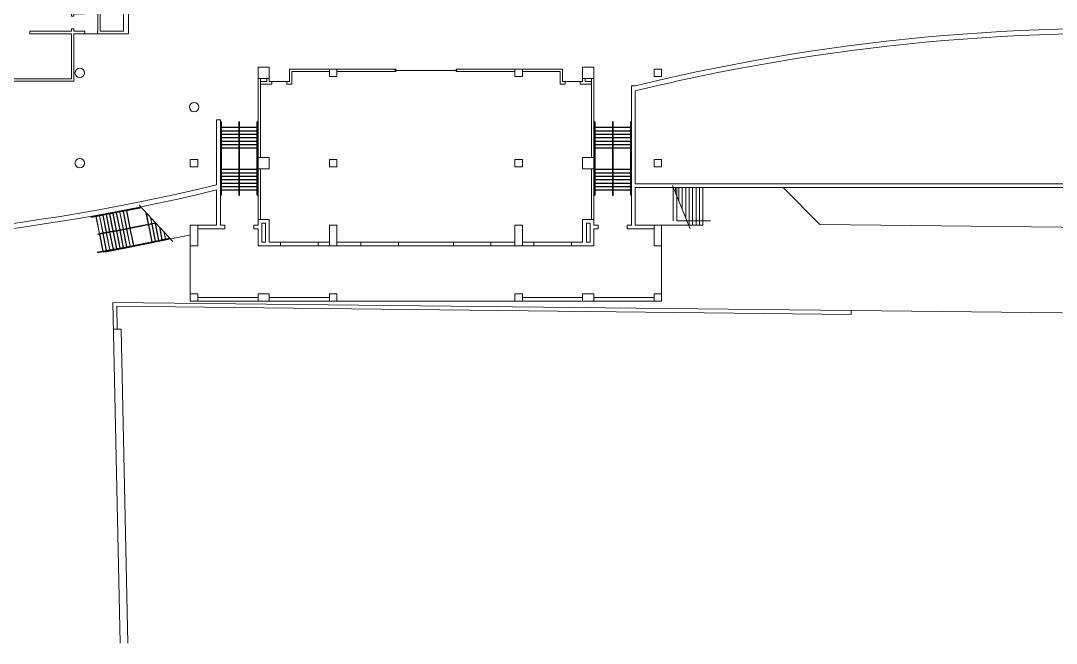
# Model space of a CAD drawing. Header units: inches. Extents: x -357 to 23496, y 116 to 10306.
# Drawn here: x 11485 to 14789, y 575 to 2562 of the extents above; entities that cross this region are included whole.
import ezdxf

# ---------------------------------------------------------------- set-up
doc = ezdxf.new("R2010")
doc.units = ezdxf.units.IN
doc.header["$MEASUREMENT"] = 0
doc.layers.add('Building', color=7, linetype='Continuous', true_color=0xffffff)
doc.layers.add('Columns', color=7, linetype='Continuous', true_color=0xffffff)

msp = doc.modelspace()

# ---------------------------------------------------------------- linework, layer by layer
at = {"layer": 'Building', "color": 18, "lineweight": 5, "true_color": 0x000000, "transparency": 33554687}
for points in [[(22242.2, 3864.8), (22287.6, 2544.9), (21750.9, 2388.1), (20238.9, 1999.6), (19912.4, 1931.9), (19483.6, 1828.1), (17038.5, 1874.8), (16818.1, 1881.4), (14326.1, 1908.8), (14034.9, 1912.1), (13917.2, 2029.7)], [(10934.5, 3066.1), (11802.1, 3066.1), (11821.6, 3085.7), (11833.1, 3074.2), (11796.8, 3037.9), (11828, 3005.7), (11828, 2520.7), (11653.7, 2520.7), (11653.7, 2369.1), (11307.7, 2369.1)], [(22588.2, 3098.5), (22575, 3098.5), (22581.8, 2950.9), (22548.1, 2946.8), (22552.3, 2768.7), (22611.4, 2316.1), (19528.1, 1544.8), (18721.4, 1553.5), (17110.9, 1604.5), (14134.9, 1637.3)], [(11805.1, 3007.7), (11738, 3007.7), (11738, 2528.4), (11813, 2528.4), (11813, 2999.7), (11759.7, 3054.7), (10934.5, 3054.7)], [(11680.1, 2707.7), (11680.1, 2592), (11646.1, 2592), (11646.1, 2576.4), (11653.7, 2576.4), (11653.7, 2584.4), (11687.7, 2584.4), (11687.7, 3007.7), (11730.4, 3007.7), (11730.4, 2528.4), (11729.1, 2528.4), (11729.1, 2520.7)], [(11403.7, 2368.7), (11403.7, 2376.7), (11646.1, 2376.7), (11646.1, 2520.7), (11513.7, 2520.7), (11513.7, 2528.4), (11646.1, 2528.4), (11646.1, 2536.4), (11653.7, 2536.4), (11653.7, 2528.4), (11689.1, 2528.4), (11689.1, 2520.7)], [(14672.6, 2530.6), (14611.7, 2527.5), (14551.1, 2523.8), (14490.4, 2519.5), (14429.7, 2514.7), (14369.1, 2509.3), (14308.4, 2503.3), (14247.7, 2496.7), (14186.9, 2489.6), (14125.9, 2481.8), (14065.2, 2473.5), (14004.4, 2464.6), (13943.6, 2455.1), (13882.7, 2445), (13821.9, 2434.3), (13761.1, 2423), (13700.2, 2411.1), (13639.4, 2398.6), (13578.4, 2385.5), (13557.6, 2380.8), (13517.7, 2371.8), (13445.7, 2354.8), (13433.7, 2354.8), (13433.7, 1909.7), (13420, 1909.7), (13420, 1897.7), (13505.7, 1897.7)], [(14673.4, 2514.6), (14612.7, 2511.5), (14552.1, 2507.8), (14491.6, 2503.6), (14431.1, 2498.7), (14370.6, 2493.3), (14310, 2487.4), (14249.5, 2480.8)], [(15281, 2530.6), (15220.1, 2533.2), (15159.3, 2535.2), (15098.4, 2536.6), (15037.6, 2537.5), (14976.7, 2537.7), (14915.9, 2537.5), (14855.1, 2536.6), (14794.2, 2535.2), (14733.4, 2533.2), (14672.5, 2530.6)], [(14976.8, 2521.7), (14916, 2521.5), (14855.5, 2520.6), (14794.6, 2519.2), (14734, 2517.2), (14673.2, 2514.6)], [(14249.6, 2480.8), (14188.8, 2473.7), (14128.1, 2465.9), (14067.5, 2457.6), (14006.8, 2448.8), (13946.1, 2439.3), (13885.5, 2429.2), (13824.7, 2418.5), (13764.1, 2407.3), (13703.3, 2395.4)], [(12277.7, 2377.7), (12277.7, 2367.7), (12285.7, 2367.7), (12333.7, 2367.7), (12341.7, 2367.7), (12341.7, 2407.7), (12469.7, 2407.7)], [(12333.7, 2367.7), (12333.7, 2360.1), (12349.4, 2360.1), (12349.4, 2400.1), (12469.7, 2400.1)], [(12493.7, 2400.1), (12677.7, 2400.1), (12677.7, 2400.7), (12680.7, 2400.7), (12680.7, 2406.7), (12677.7, 2406.7), (12677.7, 2407.7), (12493.7, 2407.7)], [(12678.2, 2407.7), (12678.2, 2407.7)], [(12678.2, 2407.7), (12681.7, 2407.7)], [(12678.2, 2399.7), (12678.2, 2399.8)], [(12681.7, 2399.7), (12678.2, 2399.7)], [(12681.4, 2400.7), (12681.4, 2406.8)], [(12681.7, 2407.7), (12681.7, 2399.7)], [(12873.7, 2403.7), (12681.7, 2403.7)], [(12873.7, 2399.7), (12873.7, 2407.7)], [(12873.7, 2407.7), (12877.2, 2407.7)], [(12877.2, 2399.7), (12873.7, 2399.7)], [(12874.1, 2400.7), (12874.1, 2406.8)], [(13061.7, 2407.7), (12877.7, 2407.7), (12877.7, 2406.7), (12874.7, 2406.7), (12874.7, 2400.7), (12877.7, 2400.7), (12877.7, 2400.1), (13061.7, 2400.1)], [(12877.2, 2407.7), (12877.2, 2407.7)], [(12877.2, 2399.8), (12877.2, 2399.7)], [(13269.7, 2367.7), (13221.7, 2367.7), (13213.7, 2367.7), (13213.7, 2407.7), (13085.7, 2407.7)], [(13221.7, 2367.7), (13221.7, 2360.1), (13206.1, 2360.1), (13206.1, 2400.1), (13085.7, 2400.1)], [(13703.5, 2395.5), (13642.7, 2383), (13581.9, 2369.9), (13557.6, 2364.4), (13521.4, 2356.2), (13445.7, 2338.3), (13445.7, 2041.7), (15701.2, 2041.7), (15701.2, 2209), (15842.8, 2209)], [(13313.7, 2377.7), (13313.7, 1909.7), (13327.5, 1909.7), (13327.5, 1897.7), (13313.7, 1897.7), (13313.7, 1843.7), (12241.7, 1843.7), (12241.7, 1897.7), (12228, 1897.7), (12228, 1909.7), (12241.7, 1909.7), (12241.7, 2377.7)], [(12249.4, 2367.7), (12270.1, 2367.7), (12270.1, 2377.7)], [(12249.4, 2125.7), (12249.4, 2377.7)], [(12249.4, 2360.1), (12285.7, 2360.1), (12285.7, 2367.7)], [(13277.7, 2377.7), (13277.7, 2367.7), (13269.7, 2367.7), (13269.7, 2360.1), (13306.1, 2360.1)], [(13306.1, 2367.7), (13285.4, 2367.7), (13285.4, 2377.7)], [(13306.1, 2125.7), (13306.1, 2377.7)], [(12049.7, 1897.7), (12135.5, 1897.7), (12135.5, 1909.7), (12121.7, 1909.7), (12121.7, 2246.2), (12109.7, 2246.2), (12109.7, 2038.5), (12037.7, 2021.4), (11976.9, 2007.7), (11916.1, 1994.5), (11855.2, 1982), (11794.4, 1970.1), (11733.6, 1958.8), (11672.7, 1948.1), (11623.6, 1939.9), (11611.9, 1937.9), (11551.1, 1928.4), (11490.2, 1919.5), (11429.4, 1911.1)], [(12122.2, 2239.2), (12122.2, 2241.2)], [(12123.2, 2006.2), (12123.2, 2238.2)], [(12125.2, 2238.2), (12125.2, 2006.2)], [(12180.7, 2222.2), (12125.2, 2222.2)], [(12180.7, 2221.2), (12125.2, 2221.2)], [(12180.7, 2240.2), (12180.7, 2004.2)], [(12182.7, 2004.2), (12182.7, 2240.2)], [(12238.2, 2222.2), (12182.7, 2222.2)], [(12238.2, 2221.2), (12182.7, 2221.2)], [(12238.2, 2006.2), (12238.2, 2238.2)], [(12240.2, 2238.2), (12240.2, 2006.2)], [(12241.2, 2241.2), (12241.2, 2239.2)], [(13314.2, 2241.2), (13314.2, 2239.2)], [(13315.2, 2238.2), (13315.2, 2006.2)], [(13317.2, 2006.2), (13317.2, 2238.2)], [(13372.7, 2222.2), (13317.2, 2222.2)], [(13372.7, 2221.2), (13317.2, 2221.2)], [(13372.7, 2240.2), (13372.7, 2004.2)], [(13374.7, 2004.2), (13374.7, 2240.2)], [(13430.2, 2222.2), (13374.7, 2222.2)], [(13430.2, 2221.2), (13374.7, 2221.2)], [(13430.2, 2006.2), (13430.2, 2238.2)], [(13432.2, 2238.2), (13432.2, 2006.2)], [(13433.2, 2241.2), (13433.2, 2239.2)], [(12180.7, 2211.2), (12125.2, 2211.2)], [(12180.7, 2210.2), (12125.2, 2210.2)], [(12180.7, 2200.2), (12125.2, 2200.2)], [(12180.7, 2199.2), (12125.2, 2199.2)], [(12180.7, 2189.2), (12125.2, 2189.2)], [(12180.7, 2188.2), (12125.2, 2188.2)], [(12238.2, 2211.2), (12182.7, 2211.2)], [(12238.2, 2210.2), (12182.7, 2210.2)], [(12238.2, 2200.2), (12182.7, 2200.2)], [(12238.2, 2199.2), (12182.7, 2199.2)], [(12238.2, 2189.2), (12182.7, 2189.2)], [(12238.2, 2188.2), (12182.7, 2188.2)], [(13372.7, 2211.2), (13317.2, 2211.2)], [(13372.7, 2210.2), (13317.2, 2210.2)], [(13372.7, 2200.2), (13317.2, 2200.2)], [(13372.7, 2199.2), (13317.2, 2199.2)], [(13372.7, 2189.2), (13317.2, 2189.2)], [(13372.7, 2188.2), (13317.2, 2188.2)], [(13430.2, 2211.2), (13374.7, 2211.2)], [(13430.2, 2210.2), (13374.7, 2210.2)], [(13430.2, 2200.2), (13374.7, 2200.2)], [(13430.2, 2199.2), (13374.7, 2199.2)], [(13430.2, 2189.2), (13374.7, 2189.2)], [(13430.2, 2188.2), (13374.7, 2188.2)], [(13661.7, 2029.7), (13661.7, 1909.7), (13445.7, 1909.7), (13445.7, 2029.7), (15713.2, 2029.7), (15713.2, 2197), (15842.8, 2197)], [(12180.7, 2178.2), (12125.2, 2178.2)], [(12180.7, 2177.2), (12125.2, 2177.2)], [(12180.7, 2167.2), (12125.2, 2167.2)], [(12180.7, 2166.2), (12125.2, 2166.2)], [(12180.7, 2156.2), (12125.2, 2156.2)], [(12180.7, 2155.2), (12125.2, 2155.2)], [(12238.2, 2178.2), (12182.7, 2178.2)], [(12238.2, 2177.2), (12182.7, 2177.2)], [(12238.2, 2167.2), (12182.7, 2167.2)], [(12238.2, 2166.2), (12182.7, 2166.2)], [(12238.2, 2156.2), (12182.7, 2156.2)], [(12238.2, 2155.2), (12182.7, 2155.2)], [(13372.7, 2178.2), (13317.2, 2178.2)], [(13372.7, 2177.2), (13317.2, 2177.2)], [(13372.7, 2167.2), (13317.2, 2167.2)], [(13372.7, 2166.2), (13317.2, 2166.2)], [(13372.7, 2156.2), (13317.2, 2156.2)], [(13372.7, 2155.2), (13317.2, 2155.2)], [(13430.2, 2178.2), (13374.7, 2178.2)], [(13430.2, 2177.2), (13374.7, 2177.2)], [(13430.2, 2167.2), (13374.7, 2167.2)], [(13430.2, 2166.2), (13374.7, 2166.2)], [(13430.2, 2156.2), (13374.7, 2156.2)], [(13430.2, 2155.2), (13374.7, 2155.2)], [(12180.7, 2088.2), (12125.2, 2088.2)], [(12180.7, 2087.2), (12125.2, 2087.2)], [(12238.2, 2088.2), (12182.7, 2088.2)], [(12238.2, 2087.2), (12182.7, 2087.2)], [(12249.4, 2089.7), (12249.4, 1927.7)], [(13306.1, 2089.7), (13306.1, 1927.7)], [(13372.7, 2088.2), (13317.2, 2088.2)], [(13372.7, 2087.2), (13317.2, 2087.2)], [(13430.2, 2088.2), (13374.7, 2088.2)], [(13430.2, 2087.2), (13374.7, 2087.2)], [(12180.7, 2077.2), (12125.2, 2077.2)], [(12180.7, 2076.2), (12125.2, 2076.2)], [(12180.7, 2066.2), (12125.2, 2066.2)], [(12180.7, 2065.2), (12125.2, 2065.2)], [(12180.7, 2055.2), (12125.2, 2055.2)], [(12180.7, 2054.2), (12125.2, 2054.2)], [(12238.2, 2077.2), (12182.7, 2077.2)], [(12238.2, 2076.2), (12182.7, 2076.2)], [(12238.2, 2066.2), (12182.7, 2066.2)], [(12238.2, 2065.2), (12182.7, 2065.2)], [(12238.2, 2055.2), (12182.7, 2055.2)], [(12238.2, 2054.2), (12182.7, 2054.2)], [(13372.7, 2077.2), (13317.2, 2077.2)], [(13372.7, 2076.2), (13317.2, 2076.2)], [(13372.7, 2066.2), (13317.2, 2066.2)], [(13372.7, 2065.2), (13317.2, 2065.2)], [(13372.7, 2055.2), (13317.2, 2055.2)], [(13372.7, 2054.2), (13317.2, 2054.2)], [(13430.2, 2077.2), (13374.7, 2077.2)], [(13430.2, 2076.2), (13374.7, 2076.2)], [(13430.2, 2066.2), (13374.7, 2066.2)], [(13430.2, 2065.2), (13374.7, 2065.2)], [(13430.2, 2055.2), (13374.7, 2055.2)], [(13430.2, 2054.2), (13374.7, 2054.2)], [(12025.7, 1690.7), (12025.7, 1909.7), (12109.7, 1909.7), (12109.7, 2022), (12041.4, 2005.8)], [(12180.7, 2044.2), (12125.2, 2044.2)], [(12180.7, 2043.2), (12125.2, 2043.2)], [(12180.7, 2033.2), (12125.2, 2033.2)], [(12180.7, 2032.2), (12125.2, 2032.2)], [(12180.7, 2022.2), (12125.2, 2022.2)], [(12180.7, 2021.2), (12125.2, 2021.2)], [(12238.2, 2044.2), (12182.7, 2044.2)], [(12238.2, 2043.2), (12182.7, 2043.2)], [(12238.2, 2033.2), (12182.7, 2033.2)], [(12238.2, 2032.2), (12182.7, 2032.2)], [(12238.2, 2022.2), (12182.7, 2022.2)], [(12238.2, 2021.2), (12182.7, 2021.2)], [(13372.7, 2044.2), (13317.2, 2044.2)], [(13372.7, 2043.2), (13317.2, 2043.2)], [(13372.7, 2033.2), (13317.2, 2033.2)], [(13372.7, 2032.2), (13317.2, 2032.2)], [(13372.7, 2022.2), (13317.2, 2022.2)], [(13372.7, 2021.2), (13317.2, 2021.2)], [(13430.2, 2044.2), (13374.7, 2044.2)], [(13430.2, 2043.2), (13374.7, 2043.2)], [(13430.2, 2033.2), (13374.7, 2033.2)], [(13430.2, 2032.2), (13374.7, 2032.2)], [(13430.2, 2022.2), (13374.7, 2022.2)], [(13430.2, 2021.2), (13374.7, 2021.2)], [(13564.5, 2036.8), (13620.4, 1897.7)], [(13566.9, 1923.3), (13566.9, 2031.3)], [(13573.7, 2029.7), (13573.7, 2013.8)], [(13577.9, 2031.3), (13577.9, 1923.3), (13685.9, 1923.3)], [(13584.7, 2029.7), (13584.7, 1986.4)], [(13595.7, 2029.7), (13595.7, 1959)], [(13606.7, 2029.7), (13606.7, 1931.6)], [(13617.7, 2029.7), (13617.7, 1909.7)], [(13628.7, 2029.7), (13628.7, 1909.7)], [(13639.7, 2029.7), (13639.7, 1909.7)], [(13650.7, 2029.7), (13650.7, 1909.7)], [(11431.6, 1895.3), (11492.5, 1903.6), (11553.5, 1912.6), (11614.4, 1922.1), (11623.6, 1923.7), (11675.5, 1932.3), (11736.4, 1943), (11797.4, 1954.4), (11858.5, 1966.3), (11919.3, 1978.9), (11980.4, 1992), (12041.3, 2005.8)], [(12122.2, 2003.2), (12122.2, 2005.2)], [(12241.2, 2005.2), (12241.2, 2003.2)], [(13314.2, 2005.2), (13314.2, 2003.2)], [(13433.2, 2005.2), (13433.2, 2003.2)], [(11708.3, 1936.6), (11736.7, 1941.6), (11796.5, 1952.7), (11858.7, 1964.9), (11868.6, 1966.9)], [(11708.7, 1934.6), (11737, 1939.6), (11796.9, 1950.7), (11859.1, 1962.9), (11870.2, 1965.2)], [(11800.3, 1951.4), (11811.2, 1897)], [(11801.2, 1951.6), (11812.2, 1897.2)], [(11811.1, 1953.5), (11822, 1899.1)], [(11812, 1953.7), (11823, 1899.3)], [(11821.8, 1955.6), (11832.8, 1901.2)], [(11822.8, 1955.8), (11833.8, 1901.4)], [(11970.2, 1858.1), (11862.3, 1973.7)], [(11884.1, 1950.3), (11891.6, 1912.9)], [(11724.5, 1937.4), (11735.5, 1883)], [(11725.5, 1937.6), (11736.4, 1883.1)], [(11730.5, 1882.1), (11746.9, 1885), (11807.3, 1896.2), (11870, 1908.5), (11914.6, 1917.6)], [(11735.4, 1939.3), (11746.3, 1884.9)], [(11736.3, 1939.5), (11747.3, 1885.1)], [(11746.2, 1941.3), (11757.1, 1886.9)], [(11747.2, 1941.5), (11758.1, 1887.1)], [(11757, 1943.3), (11767.9, 1888.9)], [(11758, 1943.5), (11768.9, 1889.1)], [(11767.8, 1945.3), (11778.7, 1890.9)], [(11768.8, 1945.5), (11779.7, 1891.1)], [(11778.6, 1947.3), (11789.6, 1892.9)], [(11779.6, 1947.5), (11790.5, 1893.1)], [(11789.4, 1949.3), (11800.4, 1894.9)], [(11790.4, 1949.5), (11801.4, 1895.1)], [(11885.4, 1948.9), (11892.6, 1913.1)], [(11898.4, 1935), (11902.4, 1915.1)], [(11899.7, 1933.6), (11903.4, 1915.3)], [(12241.7, 1927.7), (12277.7, 1927.7), (12277.7, 1855.7), (12469.7, 1855.7)], [(13085.7, 1855.7), (13277.7, 1855.7), (13277.7, 1927.7), (13313.7, 1927.7)], [(11730.9, 1880.1), (11747.3, 1883), (11807.6, 1894.2), (11870.4, 1906.5), (11916.2, 1915.9)], [(11757.5, 1884.9), (11768.4, 1830.5)], [(11758.5, 1885.1), (11769.4, 1830.7)], [(11768.3, 1886.9), (11779.2, 1832.5)], [(11769.3, 1887.1), (11780.2, 1832.7)], [(11779.1, 1888.9), (11790.1, 1834.5)], [(11780.1, 1889.1), (11791, 1834.7)], [(11790, 1890.9), (11800.9, 1836.5)], [(11790.9, 1891.1), (11801.9, 1836.7)], [(11800.8, 1893), (11811.7, 1838.5)], [(11801.7, 1893.1), (11812.7, 1838.7)], [(11811.6, 1895), (11822.5, 1840.6)], [(11812.6, 1895.2), (11823.5, 1840.8)], [(11822.4, 1897.1), (11833.3, 1842.7)], [(11823.4, 1897.3), (11834.3, 1842.9)], [(11833.2, 1899.2), (11844.1, 1844.8)], [(11834.1, 1899.4), (11845.1, 1845)], [(11892, 1911), (11902.9, 1856.5)], [(11893, 1911.2), (11903.9, 1856.7)], [(11902.8, 1913.2), (11913.7, 1858.8)], [(11903.8, 1913.4), (11914.7, 1859)], [(11913.6, 1915.4), (11924.5, 1861)], [(11914.5, 1915.6), (11925.5, 1861.2)], [(11927, 1904.3), (11935.3, 1863.2)], [(11928.3, 1902.9), (11936.2, 1863.4)], [(11941.3, 1889), (11946, 1865.4)], [(11942.6, 1887.6), (11947, 1865.6)], [(12025.7, 1843.7), (12049.7, 1843.7), (12049.7, 1909.7)], [(12265.7, 1855.7), (12253.7, 1855.7), (12253.7, 1915.7), (12265.7, 1915.7), (12265.7, 1855.9)], [(13301.7, 1855.7), (13289.7, 1855.7), (13289.7, 1915.7), (13301.7, 1915.7), (13301.7, 1855.9)], [(13505.7, 1909.7), (13505.7, 1843.7), (13529.7, 1843.7)], [(13529.7, 1690.7), (13529.7, 1909.7)], [(11729, 1823.4), (11757.1, 1828.4), (11818.1, 1839.7), (11881.4, 1852.1), (11943.3, 1864.9), (11960.4, 1868.5)], [(11729.4, 1821.5), (11757.5, 1826.4), (11818.4, 1837.8), (11881.8, 1850.2), (11943.7, 1862.9), (11962, 1866.8)], [(11735.8, 1881), (11746.8, 1826.6)], [(11736.8, 1881.2), (11747.8, 1826.8)], [(11746.7, 1882.9), (11757.6, 1828.5)], [(11747.2, 1824.6), (11747.5, 1823.1), (11757.8, 1824.9), (11818.7, 1836.3), (11882.1, 1848.7), (11944, 1861.4), (11963.2, 1865.6)], [(11747.7, 1883.1), (11758.6, 1828.7)], [(11955.6, 1873.7), (11956.8, 1867.8)], [(11963.2, 1865.6), (12005.7, 1874.7)], [(12006.8, 1875), (12025.7, 1879.3)], [(12313.7, 1855.7), (12313.7, 1843.7)], [(12433.7, 1855.7), (12433.7, 1843.7)], [(12493.7, 1855.7), (13061.7, 1855.7)], [(12570.2, 1855.7), (12570.2, 1843.7)], [(12690.2, 1855.7), (12690.2, 1843.7)], [(12865.2, 1855.7), (12865.2, 1843.7)], [(12985.2, 1855.7), (12985.2, 1843.7)], [(13121.7, 1855.7), (13121.7, 1843.7)], [(13241.7, 1855.7), (13241.7, 1843.7)], [(11802.3, 575.3), (11778.8, 1663), (14134.9, 1636.9), (14134.9, 1624.9)], [(12049.7, 1678.7), (12241.7, 1678.7)], [(12241.7, 1666.7), (12049.7, 1666.7)], [(12277.7, 1678.7), (12469.7, 1678.7)], [(12469.7, 1666.7), (12277.7, 1666.7)], [(13061.7, 1666.7), (12493.7, 1666.7)], [(13085.7, 1678.7), (13277.7, 1678.7)], [(13277.7, 1666.7), (13085.7, 1666.7)], [(13313.7, 1678.7), (13505.7, 1678.7)], [(13313.7, 1666.7), (13505.7, 1666.7)], [(11792.7, 1578), (11791.1, 1650.9), (14134.8, 1624.9)], [(11780.7, 1577.8), (11804.7, 1578.3), (11826.3, 575.8)]]:
    msp.add_lwpolyline(points, dxfattribs=at).dxf.unprotected_set("ltscale", 0)
for centre, radius, start, end in [((12678.5, 2407.7), 0.25, 180, -99.9042), ((12678.5, 2399.8), 0.25, 99.9042, 180), ((12681.1, 2406.8), 0.25, 0, 79.8753), ((12681.1, 2400.7), 0.25, -79.8753, 0), ((12874.4, 2406.8), 0.25, 100.1247, 180), ((12874.4, 2400.7), 0.25, 180, -100.1247), ((12877, 2407.7), 0.25, -80.0958, 0), ((12877, 2399.8), 0.25, 0, 80.0958), ((12122.2, 2238.2), 3, 0, 90), ((12122.2, 2238.2), 1, 0, 90), ((12181.7, 2240.2), 1, 180, 0), ((12241.2, 2238.2), 3, 90, 180), ((12241.2, 2238.2), 1, 90, 180), ((13314.2, 2238.2), 3, 0, 90), ((13314.2, 2238.2), 1, 0, 90), ((13373.7, 2240.2), 1, 180, 0), ((13433.2, 2238.2), 3, 90, 180), ((13433.2, 2238.2), 1, 90, 180), ((12122.2, 2006.2), 3, -90, 0), ((12122.2, 2006.2), 1, -90, 0), ((12181.7, 2004.2), 1, 0, 180), ((12241.2, 2006.2), 3, 180, -90), ((12241.2, 2006.2), 1, 180, -90), ((13314.2, 2006.2), 1, -90, 0), ((13314.2, 2006.2), 3, -90, 0), ((13373.7, 2004.2), 1, 0, 180), ((13433.2, 2006.2), 3, 180, -90), ((13433.2, 2006.2), 1, 180, -90)]:
    msp.add_arc(centre, radius, start, end, dxfattribs=at).dxf.unprotected_set("ltscale", 0)
at = {"layer": 'Columns', "color": 6, "lineweight": 5, "transparency": 33554687}
for points in [[(12277.7, 2377.7), (12277.7, 2413.7), (12241.7, 2413.7), (12241.7, 2377.7), (12277.7, 2377.7)], [(13277.7, 2377.7), (13277.7, 2413.7), (13313.7, 2413.7), (13313.7, 2377.7), (13277.7, 2377.7)], [(12469.7, 2383.7), (12469.7, 2407.7), (12493.7, 2407.7), (12493.7, 2383.7), (12469.7, 2383.7)], [(13061.7, 2383.7), (13061.7, 2407.7), (13085.7, 2407.7), (13085.7, 2383.7), (13061.7, 2383.7)], [(13505.7, 2383.7), (13505.7, 2407.7), (13529.7, 2407.7), (13529.7, 2383.7), (13505.7, 2383.7)], [(12025.7, 2095.7), (12025.7, 2119.7), (12049.7, 2119.7), (12049.7, 2095.7), (12025.7, 2095.7)], [(12277.7, 2125.7), (12241.7, 2125.7), (12241.7, 2089.7), (12277.7, 2089.7), (12277.7, 2125.7)], [(12469.7, 2095.7), (12469.7, 2119.7), (12493.7, 2119.7), (12493.7, 2095.7), (12469.7, 2095.7)], [(13061.7, 2095.7), (13061.7, 2119.7), (13085.7, 2119.7), (13085.7, 2095.7), (13061.7, 2095.7)], [(13313.7, 2125.7), (13277.7, 2125.7), (13277.7, 2089.7), (13313.7, 2089.7), (13313.7, 2125.7)], [(13505.7, 2095.7), (13505.7, 2119.7), (13529.7, 2119.7), (13529.7, 2095.7), (13505.7, 2095.7)], [(12493.7, 1909.7), (12469.7, 1909.7), (12469.7, 1843.7), (12493.7, 1843.7), (12493.7, 1909.7)], [(13085.7, 1909.7), (13061.7, 1909.7), (13061.7, 1843.7), (13085.7, 1843.7), (13085.7, 1909.7)], [(12025.7, 1666.7), (12025.7, 1690.7), (12049.7, 1690.7), (12049.7, 1666.7), (12025.7, 1666.7)], [(12241.7, 1690.7), (12277.7, 1690.7), (12277.7, 1666.7), (12241.7, 1666.7), (12241.7, 1690.7)], [(12469.7, 1666.7), (12469.7, 1690.7), (12493.7, 1690.7), (12493.7, 1666.7), (12469.7, 1666.7)], [(13061.7, 1666.7), (13061.7, 1690.7), (13085.7, 1690.7), (13085.7, 1666.7), (13061.7, 1666.7)], [(13277.7, 1690.7), (13313.7, 1690.7), (13313.7, 1666.7), (13277.7, 1666.7), (13277.7, 1690.7)], [(13505.7, 1666.7), (13505.7, 1690.7), (13529.7, 1690.7), (13529.7, 1666.7), (13505.7, 1666.7)]]:
    msp.add_lwpolyline(points, dxfattribs=at).dxf.unprotected_set("ltscale", 0)
for centre in [(11672.7, 2395.7), (12037.7, 2286.8), (11672.7, 2107.7)]:
    msp.add_circle(centre, 15, dxfattribs=at).dxf.unprotected_set("ltscale", 0)

doc.saveas('drawing.dxf')
